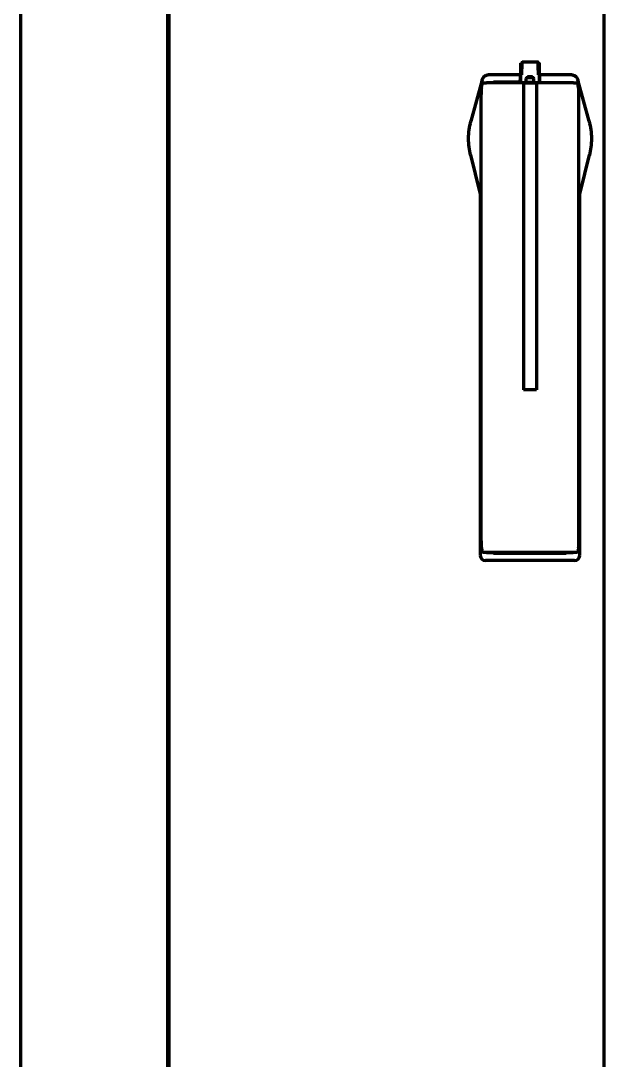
# Model space of a CAD drawing. Header units: inches. Extents: x -3077 to 7201, y 316 to 5463.
# Drawn here: x 3482.9 to 3710.9, y 2575.7 to 2982.1 of the extents above; entities that cross this region are included whole.
import ezdxf

# ---------------------------------------------------------------- set-up
doc = ezdxf.new("R2010")
doc.units = ezdxf.units.IN

msp = doc.modelspace()

# ---------------------------------------------------------------- linework, layer by layer
at = {"linetype": 'Continuous', "lineweight": 70}
for p, q in [((3540.35, 2297.86), (3540.35, 3747.26)), ((3540.85, 2297.77), (3540.85, 3747.76)), ((3710.85, 2099.76), (3710.85, 3747.76)), ((3482.85, 2412.86), (3482.85, 3632.26)), ((3678.83, 2965.98), (3684.87, 2965.98)), ((3663.18, 2958.95), (3658.75, 2942.79)), ((3677.99, 2958.23), (3677.99, 2958.99)), ((3678.03, 2960.99), (3678.2, 2960.82)), ((3678.24, 2957.98), (3678.24, 2960.98)), ((3680.35, 2957.98), (3680.35, 2959.48)), ((3680.85, 2959.98), (3682.85, 2959.98)), ((3682.85, 2960.23), (3680.86, 2960.23)), ((3683.35, 2957.98), (3683.35, 2959.48)), ((3685.47, 2960.98), (3685.47, 2957.98)), ((3685.68, 2960.99), (3685.5, 2960.82)), ((3685.71, 2958.23), (3685.71, 2958.99)), ((3704.96, 2942.79), (3700.53, 2958.95)), ((3662.87, 2956.05), (3663.06, 2956.96)), ((3667.68, 2957.86), (3664.86, 2957.86)), ((3665.04, 2957.98), (3667.71, 2957.98)), ((3666.12, 2957.86), (3666.12, 2957.98)), ((3667.65, 2958.23), (3677.99, 2958.23)), ((3679.35, 2957.86), (3667.68, 2957.86)), ((3667.71, 2957.98), (3678, 2957.98)), ((3676.1, 2957.98), (3676.1, 2957.86)), ((3678, 2957.98), (3678.12, 2957.98)), ((3678.12, 2957.98), (3678.12, 2957.86)), ((3678.14, 2957.98), (3678.24, 2957.98)), ((3678.71, 2957.98), (3678.24, 2957.98)), ((3678.57, 2957.98), (3678.57, 2957.86)), ((3678.71, 2957.98), (3680.11, 2957.98)), ((3679.35, 2957.86), (3684.35, 2957.86)), ((3679.35, 2957.86), (3679.35, 2837.76)), ((3680.35, 2957.98), (3680.11, 2957.98)), ((3680.84, 2957.98), (3680.35, 2957.98)), ((3682.86, 2957.98), (3680.84, 2957.98)), ((3683.35, 2957.98), (3682.86, 2957.98)), ((3683.59, 2957.98), (3683.35, 2957.98)), ((3683.59, 2957.98), (3685, 2957.98)), ((3696.03, 2957.86), (3684.35, 2957.86)), ((3684.35, 2957.86), (3684.35, 2837.76)), ((3685.47, 2957.98), (3685, 2957.98)), ((3685.13, 2957.98), (3685.13, 2957.86)), ((3685.47, 2957.98), (3685.57, 2957.98)), ((3685.58, 2957.98), (3685.58, 2957.86)), ((3685.58, 2957.98), (3685.71, 2957.98)), ((3685.71, 2957.98), (3696, 2957.98)), ((3687.6, 2957.86), (3687.6, 2957.98)), ((3696, 2957.98), (3698.66, 2957.98)), ((3698.84, 2957.86), (3696.03, 2957.86)), ((3697.58, 2957.98), (3697.58, 2957.86)), ((3700.84, 2956.05), (3700.64, 2956.96)), ((3662.71, 2778.72), (3662.71, 2953.27)), ((3700.99, 2778.72), (3700.99, 2953.27)), ((3657.86, 2935.94), (3657.86, 2936.09)), ((3705.85, 2936.09), (3705.85, 2935.94)), ((3658.62, 2929.62), (3662.28, 2914.8)), ((3701.43, 2914.83), (3705.09, 2929.62)), ((3662.43, 2914.66), (3662.43, 2773.01)), ((3701.28, 2773.01), (3701.28, 2914.61)), ((3684.35, 2837.76), (3679.35, 2837.76)), ((3662.87, 2775.93), (3663.06, 2775.03)), ((3700.84, 2775.93), (3700.64, 2775.03)), ((3667.68, 2774.13), (3664.86, 2774.13)), ((3667.71, 2774.01), (3665.04, 2774.01)), ((3696.05, 2773.76), (3667.65, 2773.76)), ((3696.03, 2774.13), (3667.68, 2774.13)), ((3696, 2774.01), (3667.71, 2774.01)), ((3698.66, 2774.01), (3696, 2774.01)), ((3698.84, 2774.13), (3696.03, 2774.13)), ((3665.04, 2771.01), (3664.43, 2771.01)), ((3668.11, 2771.01), (3665.04, 2771.01)), ((3695.59, 2771.01), (3668.11, 2771.01)), ((3698.66, 2771.01), (3695.59, 2771.01)), ((3699.28, 2771.01), (3698.66, 2771.01))]:
    msp.add_line(p, q, dxfattribs=at)
for centre, start, end in [((3680.85, 2959.48), 90, 180), ((3682.85, 2959.48), 0, 90)]:
    msp.add_arc(centre, 0.5, start, end, dxfattribs=at)
for centre, major_axis, ratio, start_param, end_param in [((3669.03, 2960.9), (4, 0), 0.017455, 1.803065, 2.654284), ((3681.85, 2959.95), (59.7, 0), 0.017455, 1.634877, 1.803065), ((3681.85, 2959.95), (59.7, 0), 0.017455, 1.338527, 1.506716), ((3694.67, 2960.9), (4, 0), 0.017455, 0.48731, 1.338527), ((3662.95, 2953.27), (0, -2.96), 0.078459, 3.489667, 4.712389), ((3663.46, 2942.89), (0, -14.97), 0.078459, 3.390853, 3.489628), ((3678.14, 2957.58), (0, 0.4), 0.035998, 0, 0.799669), ((3685.57, 2957.58), (0, 0.4), 0.035998, 5.483517, 6.283185), ((3700.24, 2942.89), (0, -14.97), 0.078459, 2.793557, 2.892332), ((3700.76, 2953.27), (0, -2.96), 0.078459, 1.570796, 2.793518), ((3662.95, 2778.72), (0, 2.96), 0.078459, 1.570796, 2.793518), ((3700.76, 2778.72), (0, 2.96), 0.078459, 3.489667, 4.712389), ((3664.43, 2773.01), (2, 0), 0.999657, 3.141593, 4.712389), ((3663.46, 2789.1), (0, -14.97), 0.078459, 5.935149, 6.033925), ((3699.28, 2773.01), (2, 0), 0.999657, 4.712389, 6.283185), ((3700.24, 2789.1), (0, -14.97), 0.078459, 0.249261, 0.348036)]:
    msp.add_ellipse(centre, major_axis=major_axis, ratio=ratio, start_param=start_param, end_param=end_param, dxfattribs=at)
for points, degree, knots in [([(3678.24, 2960.98), (3678.24, 2961.06), (3678.24, 2961.15), (3678.24, 2961.31), (3678.24, 2961.39), (3678.24, 2961.63), (3678.24, 2961.79), (3678.24, 2962.1), (3678.24, 2962.26), (3678.24, 2962.44), (3678.24, 2962.48), (3678.24, 2962.56), (3678.24, 2962.67), (3678.24, 2962.84), (3678.25, 2962.98), (3678.25, 2963.09), (3678.25, 2963.12), (3678.25, 2963.19), (3678.25, 2963.22), (3678.25, 2963.38), (3678.25, 2963.51), (3678.26, 2963.75), (3678.26, 2963.86), (3678.26, 2964.08), (3678.27, 2964.18), (3678.27, 2964.33), (3678.27, 2964.37), (3678.27, 2964.44), (3678.27, 2964.47), (3678.27, 2964.51), (3678.27, 2964.53), (3678.28, 2964.64), (3678.28, 2964.72), (3678.28, 2964.87), (3678.29, 2965.01), (3678.3, 2965.12), (3678.3, 2965.18), (3678.3, 2965.2), (3678.3, 2965.22), (3678.3, 2965.23), (3678.3, 2965.26), (3678.3, 2965.29), (3678.31, 2965.34), (3678.31, 2965.41), (3678.32, 2965.45), (3678.33, 2965.47), (3678.33, 2965.48), (3678.33, 2965.48)], 3, [0, 0, 0, 0, 0.03125, 0.03125, 0.0625, 0.0625, 0.125, 0.125, 0.1875, 0.1875, 0.203125, 0.203125, 0.21875, 0.25, 0.28125, 0.28125, 0.296875, 0.296875, 0.3125, 0.3125, 0.375, 0.375, 0.4375, 0.4375, 0.5, 0.5, 0.53125, 0.53125, 0.546875, 0.546875, 0.5625, 0.5625, 0.625, 0.625, 0.6875, 0.75, 0.75, 0.765625, 0.765625, 0.78125, 0.78125, 0.8125, 0.8125, 0.875, 0.9375, 0.9375, 1, 1, 1, 1]), ([(3678.71, 2960.98), (3678.71, 2961.03), (3678.71, 2961.07), (3678.71, 2961.16), (3678.71, 2961.21), (3678.71, 2961.3), (3678.71, 2961.34), (3678.71, 2961.43), (3678.71, 2961.48), (3678.71, 2961.7), (3678.71, 2961.87), (3678.71, 2962.22), (3678.71, 2962.39), (3678.72, 2962.59), (3678.72, 2962.63), (3678.72, 2962.72), (3678.72, 2962.76), (3678.72, 2962.88), (3678.72, 2962.96), (3678.72, 2963.19), (3678.73, 2963.34), (3678.73, 2963.53), (3678.73, 2963.56), (3678.73, 2963.63), (3678.73, 2963.74), (3678.73, 2963.84), (3678.74, 2964.04), (3678.74, 2964.17), (3678.74, 2964.41), (3678.75, 2964.52), (3678.75, 2964.69), (3678.75, 2964.74), (3678.76, 2964.84), (3678.76, 2964.89), (3678.76, 2965.04), (3678.77, 2965.13), (3678.77, 2965.3), (3678.78, 2965.45), (3678.79, 2965.58), (3678.79, 2965.65), (3678.79, 2965.66), (3678.79, 2965.69), (3678.79, 2965.7), (3678.8, 2965.74), (3678.8, 2965.76), (3678.8, 2965.83), (3678.81, 2965.9), (3678.82, 2965.94), (3678.82, 2965.97), (3678.82, 2965.97), (3678.83, 2965.98), (3678.83, 2965.98), (3678.83, 2965.98), (3678.83, 2965.98), (3678.83, 2965.98), (3678.83, 2965.98), (3678.83, 2965.98)], 3, [0, 0, 0, 0, 0.015625, 0.015625, 0.03125, 0.03125, 0.046875, 0.046875, 0.0625, 0.0625, 0.125, 0.125, 0.1875, 0.1875, 0.203125, 0.203125, 0.21875, 0.21875, 0.25, 0.25, 0.3125, 0.3125, 0.328125, 0.328125, 0.34375, 0.375, 0.375, 0.4375, 0.4375, 0.5, 0.5, 0.53125, 0.53125, 0.5625, 0.5625, 0.625, 0.625, 0.6875, 0.75, 0.75, 0.765625, 0.765625, 0.78125, 0.78125, 0.8125, 0.8125, 0.875, 0.9375, 0.9375, 0.96875, 0.96875, 0.984375, 0.992188, 0.996094, 0.996094, 1, 1, 1, 1]), ([(3684.87, 2965.98), (3684.87, 2965.98), (3684.87, 2965.98), (3684.87, 2965.98), (3684.87, 2965.98), (3684.88, 2965.98), (3684.88, 2965.97), (3684.88, 2965.96), (3684.89, 2965.94), (3684.89, 2965.92), (3684.89, 2965.92), (3684.89, 2965.91), (3684.89, 2965.9), (3684.9, 2965.86), (3684.9, 2965.83), (3684.91, 2965.74), (3684.92, 2965.64), (3684.92, 2965.51), (3684.93, 2965.37), (3684.93, 2965.3), (3684.94, 2965.19), (3684.94, 2965.17), (3684.94, 2965.13), (3684.94, 2965.06), (3684.94, 2964.99), (3684.95, 2964.85), (3684.95, 2964.74), (3684.95, 2964.61), (3684.96, 2964.58), (3684.96, 2964.52), (3684.96, 2964.49), (3684.96, 2964.41), (3684.96, 2964.35), (3684.96, 2964.16), (3684.97, 2964.04), (3684.97, 2963.77), (3684.97, 2963.63), (3684.98, 2963.45), (3684.98, 2963.41), (3684.98, 2963.34), (3684.98, 2963.3), (3684.98, 2963.19), (3684.98, 2963.11), (3684.98, 2962.88), (3684.99, 2962.72), (3684.99, 2962.39), (3684.99, 2962.22), (3684.99, 2961.96), (3684.99, 2961.88), (3684.99, 2961.74), (3684.99, 2961.7), (3684.99, 2961.61), (3684.99, 2961.57), (3684.99, 2961.34), (3685, 2961.16), (3685, 2960.98)], 3, [0, 0, 0, 0, 0.003906, 0.003906, 0.007812, 0.015625, 0.03125, 0.0625, 0.09375, 0.09375, 0.109375, 0.109375, 0.125, 0.125, 0.1875, 0.1875, 0.25, 0.3125, 0.3125, 0.375, 0.375, 0.390625, 0.390625, 0.40625, 0.4375, 0.4375, 0.5, 0.5, 0.515625, 0.515625, 0.53125, 0.53125, 0.5625, 0.5625, 0.625, 0.625, 0.6875, 0.6875, 0.703125, 0.703125, 0.71875, 0.71875, 0.75, 0.75, 0.8125, 0.8125, 0.875, 0.875, 0.90625, 0.90625, 0.921875, 0.921875, 0.9375, 0.9375, 1, 1, 1, 1]), ([(3685.37, 2965.48), (3685.38, 2965.48), (3685.38, 2965.47), (3685.38, 2965.45), (3685.38, 2965.45), (3685.39, 2965.43), (3685.39, 2965.41), (3685.39, 2965.37), (3685.4, 2965.34), (3685.4, 2965.26), (3685.41, 2965.18), (3685.41, 2965.06), (3685.42, 2964.94), (3685.42, 2964.87), (3685.42, 2964.78), (3685.42, 2964.76), (3685.42, 2964.72), (3685.43, 2964.66), (3685.43, 2964.6), (3685.43, 2964.47), (3685.43, 2964.37), (3685.44, 2964.23), (3685.44, 2964.18), (3685.44, 2964.07), (3685.44, 2964.02), (3685.45, 2963.86), (3685.45, 2963.74), (3685.45, 2963.5), (3685.45, 2963.38), (3685.46, 2963.18), (3685.46, 2963.12), (3685.46, 2963.01), (3685.46, 2962.98), (3685.46, 2962.91), (3685.46, 2962.87), (3685.46, 2962.7), (3685.46, 2962.55), (3685.46, 2962.26), (3685.47, 2962.11), (3685.47, 2961.87), (3685.47, 2961.79), (3685.47, 2961.67), (3685.47, 2961.63), (3685.47, 2961.55), (3685.47, 2961.51), (3685.47, 2961.31), (3685.47, 2961.15), (3685.47, 2960.98)], 3, [0, 0, 0, 0, 0.0625, 0.0625, 0.09375, 0.09375, 0.125, 0.125, 0.1875, 0.1875, 0.25, 0.3125, 0.3125, 0.375, 0.375, 0.390625, 0.390625, 0.40625, 0.4375, 0.4375, 0.5, 0.5, 0.53125, 0.53125, 0.5625, 0.5625, 0.625, 0.625, 0.6875, 0.6875, 0.71875, 0.71875, 0.734375, 0.734375, 0.75, 0.75, 0.8125, 0.8125, 0.875, 0.875, 0.90625, 0.90625, 0.921875, 0.921875, 0.9375, 0.9375, 1, 1, 1, 1]), ([(3663.05, 2958.07), (3663.05, 2958.08), (3663.05, 2958.1), (3663.05, 2958.14), (3663.05, 2958.17), (3663.05, 2958.2), (3663.06, 2958.23), (3663.06, 2958.26), (3663.06, 2958.29), (3663.06, 2958.32), (3663.07, 2958.36), (3663.07, 2958.39), (3663.07, 2958.42), (3663.08, 2958.45), (3663.08, 2958.48), (3663.09, 2958.51), (3663.09, 2958.54), (3663.1, 2958.57), (3663.1, 2958.6), (3663.11, 2958.63), (3663.11, 2958.67), (3663.12, 2958.7), (3663.12, 2958.73), (3663.13, 2958.76), (3663.14, 2958.79), (3663.14, 2958.82), (3663.15, 2958.85), (3663.16, 2958.88), (3663.17, 2958.91), (3663.17, 2958.94), (3663.18, 2958.97), (3663.19, 2959), (3663.2, 2959.03), (3663.21, 2959.06), (3663.22, 2959.09), (3663.23, 2959.12), (3663.24, 2959.15), (3663.25, 2959.18), (3663.26, 2959.2), (3663.27, 2959.23), (3663.28, 2959.26), (3663.29, 2959.29), (3663.3, 2959.32), (3663.31, 2959.35), (3663.33, 2959.38), (3663.34, 2959.41), (3663.35, 2959.43), (3663.37, 2959.46), (3663.38, 2959.49), (3663.39, 2959.52), (3663.41, 2959.54), (3663.42, 2959.57), (3663.43, 2959.6), (3663.45, 2959.63), (3663.46, 2959.65), (3663.48, 2959.68), (3663.49, 2959.71), (3663.51, 2959.73), (3663.53, 2959.76), (3663.54, 2959.78), (3663.56, 2959.81), (3663.58, 2959.84), (3663.59, 2959.86), (3663.61, 2959.89), (3663.63, 2959.91), (3663.65, 2959.94), (3663.67, 2959.96), (3663.72, 2960.03), (3663.8, 2960.13), (3663.94, 2960.27), (3664.08, 2960.4), (3664.23, 2960.51), (3664.39, 2960.62), (3664.56, 2960.71), (3664.74, 2960.79), (3664.94, 2960.85), (3665.14, 2960.9), (3665.3, 2960.92), (3665.39, 2960.93), (3665.43, 2960.93), (3665.46, 2960.93), (3665.48, 2960.93), (3665.5, 2960.93)], 3, [0, 0, 0, 0, 0.007632, 0.015256, 0.02287, 0.030477, 0.038075, 0.045665, 0.053246, 0.06082, 0.068385, 0.075943, 0.083493, 0.091035, 0.098569, 0.106096, 0.113616, 0.121129, 0.128634, 0.136132, 0.143624, 0.151108, 0.158586, 0.166058, 0.173522, 0.180981, 0.188433, 0.195879, 0.203319, 0.210754, 0.218182, 0.225605, 0.233022, 0.240434, 0.247841, 0.255243, 0.262639, 0.270031, 0.277418, 0.2848, 0.292178, 0.299551, 0.30692, 0.314286, 0.321647, 0.329004, 0.336358, 0.343708, 0.351055, 0.358399, 0.365739, 0.373077, 0.380411, 0.387743, 0.395073, 0.4024, 0.409725, 0.417048, 0.424369, 0.431688, 0.439006, 0.446322, 0.453637, 0.460951, 0.468264, 0.475576, 0.482887, 0.490198, 0.535154, 0.580389, 0.62593, 0.671807, 0.718053, 0.763801, 0.811489, 0.861124, 0.912709, 0.966249, 0.9747, 0.983143, 0.991576, 1, 1, 1, 1]), ([(3678.03, 2960.99), (3678.03, 2960.99), (3678.02, 2960.98), (3678.02, 2960.95), (3678.02, 2960.93), (3678.02, 2960.91), (3678.02, 2960.9), (3678.02, 2960.87), (3678.02, 2960.86), (3678.01, 2960.8), (3678.01, 2960.74), (3678.01, 2960.65), (3678.01, 2960.63), (3678.01, 2960.59), (3678.01, 2960.57), (3678.01, 2960.51), (3678, 2960.47), (3678, 2960.33), (3678, 2960.23), (3678, 2960.09), (3678, 2960.06), (3678, 2960), (3678, 2959.98), (3678, 2959.89), (3678, 2959.77), (3678, 2959.65), (3678, 2959.55), (3677.99, 2959.52), (3677.99, 2959.45), (3677.99, 2959.42), (3677.99, 2959.26), (3677.99, 2959.13), (3677.99, 2958.99)], 3, [0, 0, 0, 0, 0.125, 0.125, 0.1875, 0.1875, 0.21875, 0.21875, 0.25, 0.25, 0.375, 0.375, 0.40625, 0.40625, 0.4375, 0.4375, 0.5, 0.5, 0.625, 0.625, 0.65625, 0.65625, 0.6875, 0.6875, 0.75, 0.8125, 0.8125, 0.84375, 0.84375, 0.875, 0.875, 1, 1, 1, 1]), ([(3685.71, 2958.99), (3685.71, 2959.13), (3685.71, 2959.26), (3685.71, 2959.45), (3685.71, 2959.52), (3685.71, 2959.59), (3685.71, 2959.61), (3685.71, 2959.64), (3685.71, 2959.66), (3685.71, 2959.71), (3685.71, 2959.74), (3685.71, 2959.89), (3685.71, 2960), (3685.7, 2960.14), (3685.7, 2960.17), (3685.7, 2960.22), (3685.7, 2960.25), (3685.7, 2960.32), (3685.7, 2960.37), (3685.7, 2960.51), (3685.7, 2960.59), (3685.69, 2960.69), (3685.69, 2960.7), (3685.69, 2960.74), (3685.69, 2960.75), (3685.69, 2960.8), (3685.69, 2960.85), (3685.69, 2960.9), (3685.68, 2960.92), (3685.68, 2960.93), (3685.68, 2960.95), (3685.68, 2960.95), (3685.68, 2960.98), (3685.68, 2960.99), (3685.68, 2960.99)], 3, [0, 0, 0, 0, 0.125, 0.125, 0.1875, 0.1875, 0.203125, 0.203125, 0.21875, 0.21875, 0.25, 0.25, 0.375, 0.375, 0.40625, 0.40625, 0.4375, 0.4375, 0.5, 0.5, 0.625, 0.625, 0.65625, 0.65625, 0.6875, 0.6875, 0.75, 0.8125, 0.8125, 0.84375, 0.84375, 0.875, 0.875, 1, 1, 1, 1]), ([(3698.21, 2960.93), (3698.22, 2960.93), (3698.23, 2960.93), (3698.25, 2960.93), (3698.28, 2960.93), (3698.3, 2960.93), (3698.32, 2960.93), (3698.4, 2960.92), (3698.54, 2960.9), (3698.73, 2960.86), (3698.91, 2960.81), (3699.09, 2960.74), (3699.25, 2960.65), (3699.42, 2960.55), (3699.58, 2960.44), (3699.73, 2960.31), (3699.87, 2960.17), (3699.99, 2960.03), (3700.09, 2959.89), (3700.19, 2959.75), (3700.27, 2959.6), (3700.33, 2959.48), (3700.37, 2959.39), (3700.39, 2959.34), (3700.42, 2959.28), (3700.44, 2959.22), (3700.46, 2959.17), (3700.48, 2959.11), (3700.5, 2959.05), (3700.52, 2958.99), (3700.53, 2958.93), (3700.55, 2958.87), (3700.56, 2958.81), (3700.58, 2958.75), (3700.59, 2958.69), (3700.6, 2958.63), (3700.61, 2958.57), (3700.62, 2958.51), (3700.63, 2958.45), (3700.63, 2958.38), (3700.64, 2958.32), (3700.65, 2958.26), (3700.65, 2958.2), (3700.65, 2958.14), (3700.65, 2958.09), (3700.66, 2958.07)], 3, [0, 0, 0, 0, 0.005575, 0.01117, 0.016785, 0.022421, 0.028076, 0.033751, 0.082723, 0.130244, 0.176322, 0.220964, 0.264181, 0.312107, 0.359498, 0.406382, 0.452791, 0.498752, 0.539138, 0.579405, 0.619576, 0.659672, 0.674176, 0.6887, 0.703244, 0.71781, 0.732398, 0.74701, 0.761647, 0.776309, 0.790999, 0.805716, 0.820462, 0.835238, 0.850045, 0.864883, 0.879754, 0.894658, 0.909597, 0.924571, 0.939582, 0.954629, 0.969714, 0.984837, 1, 1, 1, 1]), ([(3663.17, 2957.39), (3663.18, 2957.41), (3663.19, 2957.44), (3663.2, 2957.47), (3663.21, 2957.48), (3663.22, 2957.49), (3663.23, 2957.5), (3663.26, 2957.55), (3663.3, 2957.58), (3663.38, 2957.64), (3663.43, 2957.67), (3663.55, 2957.72), (3663.61, 2957.74), (3663.7, 2957.76), (3663.72, 2957.77), (3663.76, 2957.78), (3663.78, 2957.78), (3663.84, 2957.79), (3663.88, 2957.8), (3664.01, 2957.82), (3664.1, 2957.83), (3664.3, 2957.84), (3664.4, 2957.85), (3664.62, 2957.85), (3664.74, 2957.86), (3664.86, 2957.86)], 3, [0, 0, 0, 0, 0.0625, 0.0625, 0.09375, 0.09375, 0.125, 0.125, 0.25, 0.25, 0.375, 0.375, 0.5, 0.5, 0.53125, 0.53125, 0.5625, 0.5625, 0.625, 0.625, 0.75, 0.75, 0.875, 0.875, 1, 1, 1, 1]), ([(3665.48, 2957.94), (3665.5, 2957.94), (3665.52, 2957.94), (3665.56, 2957.95), (3665.59, 2957.95), (3665.64, 2957.95), (3665.66, 2957.95), (3665.7, 2957.95), (3665.72, 2957.95), (3665.74, 2957.95), (3665.76, 2957.95), (3665.8, 2957.95), (3665.83, 2957.95), (3665.87, 2957.95), (3665.89, 2957.95), (3665.91, 2957.95), (3665.93, 2957.95), (3665.97, 2957.95), (3666, 2957.95), (3666.04, 2957.95), (3666.05, 2957.95), (3666.08, 2957.95), (3666.09, 2957.95), (3666.1, 2957.95)], 3, [0, 0, 0, 0, 0.125, 0.125, 0.25, 0.25, 0.375, 0.375, 0.4375, 0.4375, 0.5, 0.5, 0.625, 0.625, 0.6875, 0.6875, 0.75, 0.75, 0.875, 0.875, 0.9375, 0.9375, 1, 1, 1, 1]), ([(3677.99, 2958.23), (3677.99, 2958.21), (3677.99, 2958.2), (3677.99, 2958.17), (3677.99, 2958.17), (3677.99, 2958.15), (3677.99, 2958.14), (3677.99, 2958.12), (3677.99, 2958.11), (3677.99, 2958.09), (3677.99, 2958.08), (3677.99, 2958.07), (3677.99, 2958.06), (3678, 2958.04), (3678, 2958.03), (3678, 2958.02), (3678, 2958.01), (3678, 2958.01), (3678, 2958), (3678, 2957.99), (3678, 2957.99), (3678, 2957.99), (3678, 2957.98), (3678, 2957.98), (3678, 2957.98)], 3, [0, 0, 0, 0, 0.125, 0.125, 0.1875, 0.1875, 0.25, 0.25, 0.375, 0.375, 0.4375, 0.4375, 0.5, 0.5, 0.625, 0.625, 0.6875, 0.6875, 0.75, 0.8125, 0.8125, 0.875, 0.875, 1, 1, 1, 1]), ([(3685.71, 2957.98), (3685.71, 2957.98), (3685.71, 2957.98), (3685.71, 2957.99), (3685.71, 2957.99), (3685.71, 2957.99), (3685.71, 2958), (3685.71, 2958.01), (3685.71, 2958.01), (3685.71, 2958.03), (3685.71, 2958.04), (3685.71, 2958.07), (3685.71, 2958.08), (3685.71, 2958.1), (3685.71, 2958.11), (3685.71, 2958.12), (3685.71, 2958.13), (3685.71, 2958.15), (3685.71, 2958.17), (3685.71, 2958.17), (3685.71, 2958.2), (3685.71, 2958.21), (3685.71, 2958.23)], 3, [0, 0, 0, 0, 0.125, 0.125, 0.1875, 0.1875, 0.25, 0.25, 0.375, 0.375, 0.5, 0.5, 0.625, 0.625, 0.6875, 0.6875, 0.75, 0.8125, 0.8125, 0.875, 0.875, 1, 1, 1, 1]), ([(3697.6, 2957.95), (3697.63, 2957.95), (3697.65, 2957.95), (3697.69, 2957.95), (3697.71, 2957.95), (3697.73, 2957.95), (3697.75, 2957.95), (3697.79, 2957.95), (3697.82, 2957.95), (3697.88, 2957.95), (3697.9, 2957.95), (3697.95, 2957.95), (3697.96, 2957.95), (3697.99, 2957.95), (3698, 2957.95), (3698.04, 2957.95), (3698.07, 2957.95), (3698.11, 2957.95), (3698.12, 2957.95), (3698.14, 2957.95), (3698.15, 2957.95), (3698.19, 2957.94), (3698.21, 2957.94), (3698.22, 2957.94)], 3, [0, 0, 0, 0, 0.125, 0.125, 0.1875, 0.1875, 0.25, 0.25, 0.375, 0.375, 0.5, 0.5, 0.5625, 0.5625, 0.625, 0.625, 0.75, 0.75, 0.8125, 0.8125, 0.875, 0.875, 1, 1, 1, 1]), ([(3698.84, 2957.86), (3698.96, 2957.86), (3699.08, 2957.85), (3699.3, 2957.85), (3699.41, 2957.84), (3699.6, 2957.83), (3699.7, 2957.82), (3699.82, 2957.8), (3699.87, 2957.79), (3699.93, 2957.78), (3699.95, 2957.78), (3699.98, 2957.77), (3700, 2957.76), (3700.09, 2957.74), (3700.16, 2957.72), (3700.27, 2957.67), (3700.32, 2957.64), (3700.4, 2957.58), (3700.44, 2957.55), (3700.48, 2957.5), (3700.48, 2957.49), (3700.49, 2957.48), (3700.5, 2957.47), (3700.52, 2957.44), (3700.52, 2957.41), (3700.53, 2957.39)], 3, [0, 0, 0, 0, 0.125, 0.125, 0.25, 0.25, 0.375, 0.375, 0.4375, 0.4375, 0.46875, 0.46875, 0.5, 0.5, 0.625, 0.625, 0.75, 0.75, 0.875, 0.875, 0.90625, 0.90625, 0.9375, 0.9375, 1, 1, 1, 1]), ([(3662.43, 2914.61), (3662.42, 2914.62), (3662.42, 2914.62), (3662.42, 2914.63), (3662.41, 2914.63), (3662.41, 2914.64), (3662.4, 2914.64), (3662.4, 2914.65), (3662.39, 2914.66), (3662.39, 2914.66), (3662.38, 2914.67), (3662.38, 2914.68), (3662.37, 2914.68), (3662.37, 2914.69), (3662.36, 2914.7), (3662.36, 2914.7), (3662.36, 2914.71), (3662.35, 2914.72), (3662.35, 2914.72), (3662.34, 2914.73), (3662.34, 2914.73), (3662.34, 2914.74), (3662.33, 2914.74), (3662.33, 2914.75), (3662.33, 2914.75), (3662.33, 2914.75), (3662.32, 2914.75), (3662.32, 2914.76), (3662.32, 2914.76), (3662.32, 2914.76), (3662.31, 2914.77), (3662.31, 2914.77), (3662.31, 2914.77), (3662.31, 2914.77), (3662.3, 2914.78), (3662.3, 2914.78), (3662.3, 2914.78), (3662.3, 2914.78), (3662.3, 2914.79), (3662.29, 2914.79), (3662.29, 2914.79), (3662.29, 2914.8), (3662.29, 2914.8), (3662.29, 2914.8), (3662.28, 2914.81), (3662.28, 2914.81), (3662.28, 2914.82), (3662.28, 2914.82), (3662.28, 2914.82), (3662.28, 2914.82), (3662.28, 2914.83), (3662.28, 2914.83), (3662.28, 2914.83), (3662.28, 2914.83), (3662.28, 2914.83), (3662.28, 2914.84), (3662.28, 2914.84), (3662.27, 2914.84), (3662.27, 2914.85), (3662.27, 2914.85), (3662.27, 2914.85), (3662.27, 2914.85), (3662.27, 2914.86), (3662.27, 2914.86)], 3, [0, 0, 0, 0, 0.027827, 0.054844, 0.081048, 0.106438, 0.131015, 0.154782, 0.177745, 0.199912, 0.221289, 0.241888, 0.261718, 0.280791, 0.299119, 0.316713, 0.333586, 0.34975, 0.365219, 0.380004, 0.394119, 0.407575, 0.420385, 0.432562, 0.444116, 0.455062, 0.467544, 0.480326, 0.493396, 0.506744, 0.520361, 0.534236, 0.548363, 0.562734, 0.577346, 0.592193, 0.607274, 0.622588, 0.638136, 0.653921, 0.669947, 0.68622, 0.702748, 0.719542, 0.736612, 0.753972, 0.771637, 0.789626, 0.807956, 0.826651, 0.831578, 0.838061, 0.846105, 0.855716, 0.866904, 0.879682, 0.894068, 0.910088, 0.927772, 0.947158, 0.968275, 0.991146, 1, 1, 1, 1]), ([(3662.29, 2914.85), (3662.29, 2914.85), (3662.29, 2914.85), (3662.29, 2914.84), (3662.3, 2914.84), (3662.3, 2914.84), (3662.31, 2914.83), (3662.32, 2914.83), (3662.32, 2914.83), (3662.33, 2914.82), (3662.34, 2914.81), (3662.35, 2914.81), (3662.36, 2914.8), (3662.37, 2914.79), (3662.39, 2914.78), (3662.4, 2914.77), (3662.41, 2914.76), (3662.43, 2914.74), (3662.45, 2914.73), (3662.47, 2914.71), (3662.48, 2914.7), (3662.49, 2914.7), (3662.49, 2914.7)], 3, [0, 0, 0, 0, 0.045191, 0.091106, 0.137751, 0.185142, 0.233292, 0.282217, 0.33193, 0.382443, 0.433769, 0.485917, 0.538895, 0.592708, 0.647354, 0.70283, 0.759136, 0.816268, 0.874227, 0.933011, 0.992621, 1, 1, 1, 1]), ([(3662.43, 2914.65), (3662.43, 2914.28), (3662.43, 2913.87), (3662.43, 2913.66), (3662.43, 2913.53), (3662.43, 2913.48), (3662.43, 2913.37), (3662.43, 2913.21)], 2, [0, 0, 0, 0.5, 0.6, 0.75, 0.75, 0.875, 1, 1, 1]), ([(3701.28, 2913.18), (3701.28, 2913.18), (3701.28, 2913.19), (3701.28, 2913.24), (3701.27, 2913.36), (3701.29, 2913.51), (3701.31, 2913.64)], 3, [0, 0, 0, 0, 0.010094, 0.129251, 0.312899, 1, 1, 1, 1]), ([(3664.86, 2774.13), (3664.74, 2774.13), (3664.62, 2774.13), (3664.4, 2774.14), (3664.3, 2774.14), (3664.1, 2774.16), (3664.01, 2774.17), (3663.88, 2774.19), (3663.84, 2774.2), (3663.78, 2774.21), (3663.76, 2774.21), (3663.72, 2774.22), (3663.7, 2774.22), (3663.61, 2774.25), (3663.55, 2774.27), (3663.43, 2774.32), (3663.38, 2774.34), (3663.3, 2774.4), (3663.26, 2774.44), (3663.23, 2774.48), (3663.22, 2774.49), (3663.21, 2774.51), (3663.2, 2774.52), (3663.19, 2774.55), (3663.18, 2774.57), (3663.17, 2774.59)], 3, [0, 0, 0, 0, 0.125, 0.125, 0.25, 0.25, 0.375, 0.375, 0.4375, 0.4375, 0.46875, 0.46875, 0.5, 0.5, 0.625, 0.625, 0.75, 0.75, 0.875, 0.875, 0.90625, 0.90625, 0.9375, 0.9375, 1, 1, 1, 1]), ([(3666.67, 2774.01), (3666.47, 2774.01), (3666.29, 2774.01), (3665.93, 2774.02), (3665.76, 2774.02), (3665.56, 2774.04), (3665.52, 2774.04), (3665.45, 2774.05), (3665.41, 2774.05), (3665.29, 2774.06), (3665.22, 2774.07), (3665.07, 2774.09), (3664.98, 2774.11), (3664.91, 2774.12)], 3, [0, 0, 0, 0, 0.275795, 0.275795, 0.551591, 0.551591, 0.62054, 0.62054, 0.689489, 0.689489, 0.827386, 0.827386, 1, 1, 1, 1]), ([(3698.76, 2774.12), (3698.69, 2774.1), (3698.62, 2774.09), (3698.51, 2774.08), (3698.48, 2774.07), (3698.41, 2774.06), (3698.3, 2774.05), (3698.18, 2774.04), (3697.94, 2774.02), (3697.77, 2774.02), (3697.42, 2774.01), (3697.23, 2774.01), (3697.03, 2774.01)], 3, [0, 0, 0, 0, 0.150923, 0.150923, 0.22168, 0.22168, 0.292436, 0.433949, 0.433949, 0.716974, 0.716974, 1, 1, 1, 1]), ([(3700.53, 2774.59), (3700.52, 2774.57), (3700.52, 2774.55), (3700.5, 2774.52), (3700.49, 2774.51), (3700.48, 2774.49), (3700.48, 2774.48), (3700.44, 2774.44), (3700.4, 2774.4), (3700.32, 2774.34), (3700.27, 2774.32), (3700.16, 2774.27), (3700.09, 2774.25), (3700, 2774.22), (3699.98, 2774.22), (3699.95, 2774.21), (3699.93, 2774.21), (3699.87, 2774.2), (3699.82, 2774.19), (3699.7, 2774.17), (3699.6, 2774.16), (3699.41, 2774.14), (3699.3, 2774.14), (3699.08, 2774.13), (3698.96, 2774.13), (3698.84, 2774.13)], 3, [0, 0, 0, 0, 0.0625, 0.0625, 0.09375, 0.09375, 0.125, 0.125, 0.25, 0.25, 0.375, 0.375, 0.5, 0.5, 0.53125, 0.53125, 0.5625, 0.5625, 0.625, 0.625, 0.75, 0.75, 0.875, 0.875, 1, 1, 1, 1])]:
    msp.add_open_spline(points, degree=degree, knots=knots, dxfattribs=at)
for points, degree in [([(3657.86, 2936.09), (3657.86, 2938.37), (3658.16, 2940.63), (3658.75, 2942.79)], 3), ([(3704.96, 2942.79), (3705.55, 2940.63), (3705.85, 2938.37), (3705.85, 2936.09)], 3), ([(3658.62, 2929.62), (3658.11, 2931.66), (3657.86, 2933.79), (3657.86, 2935.94)], 3), ([(3705.85, 2935.94), (3705.85, 2933.78), (3705.59, 2931.64), (3705.08, 2929.59)], 3), ([(3662.43, 2914.77), (3662.42, 2914.66)], 1), ([(3701.28, 2914.77), (3701.28, 2914.72), (3701.28, 2914.67), (3701.28, 2914.61)], 3), ([(3701.31, 2913.64), (3701.28, 2914.38), (3701.45, 2914.83)], 2)]:
    msp.add_open_spline(points, degree=degree, dxfattribs=at)

doc.saveas('drawing.dxf')
